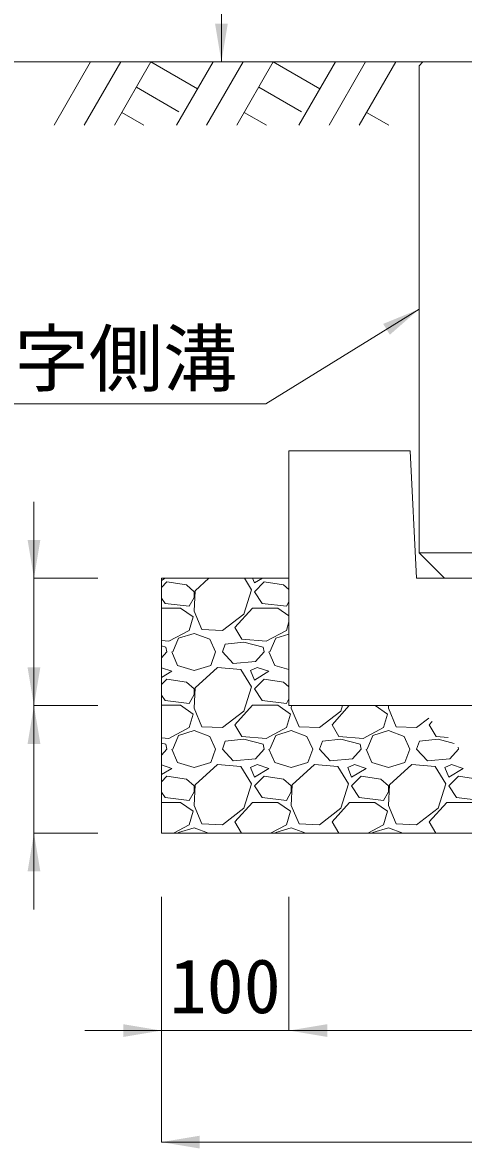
# Model space of a CAD drawing. Units: millimetres at full size. Extents: x 187207 to 255567, y 882048 to 905686.
# Drawn here: x 198953 to 199299, y 902393 to 903276 of the extents above; entities that cross this region are included whole.
import ezdxf
from ezdxf.enums import TextEntityAlignment as Align

# ---------------------------------------------------------------- set-up
doc = ezdxf.new("R2010")
doc.units = ezdxf.units.MM
doc.header["$LTSCALE"] = 20
for name, color, linetype, lineweight in [('0_2', 7, 'Continuous', 20), ('基礎ブロック', 2, 'Continuous', 13), ('基礎材', 7, 'Continuous', 15), ('寸法線', 7, 'Continuous', 13), ('引出線', 4, 'Continuous', 13), ('箱型U字側溝', 2, 'Continuous', 9), ('ﾊｯﾁﾝｸﾞ', 7, 'Continuous', 5)]:
    doc.layers.add(name, color=color, linetype=linetype, lineweight=lineweight)
doc.styles.add('ＭＳ ゴシック', font='')
doc.styles.get('ＭＳ ゴシック').set_extended_font_data('MS Gothic')

# ---------------------------------------------------------------- blocks, each defined once
blk = doc.blocks.new('filled_arrow')
at = {"color": 0, "linetype": 'Continuous', "lineweight": -2}
blk.add_solid([(7.5, 1.25), (0, 0), (7.5, -1.25)], dxfattribs=at)

msp = doc.modelspace()

# ---------------------------------------------------------------- linework, layer by layer
at = {"layer": '0_2'}
msp.add_line((199267.37, 903245.37), (198867.37, 903245.37), dxfattribs=at)
at = {"layer": '基礎ブロック'}
for p, q in [((199257.35, 902940.37), (199162.35, 902940.37)), ((199162.35, 902940.37), (199162.35, 902840.37)), ((199257.35, 902940.37), (199262.35, 902840.37)), ((199162.35, 902840.37), (199162.35, 902740.37)), ((199262.35, 902840.37), (199687.35, 902840.37)), ((199162.35, 902740.37), (199787.35, 902740.37))]:
    msp.add_line(p, q, dxfattribs=at)
at = {"layer": '基礎材'}
for p, q in [((199062.35, 902840.37), (199062.35, 902640.37)), ((199062.35, 902640.37), (199887.35, 902640.37))]:
    msp.add_line(p, q, dxfattribs=at)
at = {"layer": '基礎材', "lineweight": 13}
msp.add_line((199162.35, 902840.37), (199062.35, 902840.37), dxfattribs=at)
at = {"layer": '寸法線'}
for p, q in [((199109.37, 903245.37), (199109.37, 903645.37)), ((199217.37, 903245.37), (199109.37, 903245.37)), ((198962.35, 902680.37), (198962.35, 902900.37)), ((199012.35, 902840.37), (198962.35, 902840.37)), ((198962.35, 902580.37), (198962.35, 902800.37)), ((199012.35, 902740.37), (198962.35, 902740.37)), ((199012.35, 902740.37), (198962.35, 902740.37)), ((199012.35, 902640.37), (198962.35, 902640.37)), ((199062.35, 902590.37), (199062.35, 902485.43)), ((199062.35, 902590.37), (199062.35, 902397.93)), ((199162.35, 902590.37), (199162.35, 902485.43)), ((199162.35, 902590.37), (199162.35, 902485.43)), ((199002.35, 902485.43), (199222.35, 902485.43)), ((199162.35, 902485.43), (199787.35, 902485.43)), ((199887.35, 902397.93), (199062.35, 902397.93))]:
    msp.add_line(p, q, dxfattribs=at)
at = {"layer": '引出線'}
msp.add_lwpolyline([(199264.37, 903051.37), (199144.16, 902977.09), (198804.16, 902977.09)], dxfattribs=at)
at = {"layer": '箱型U字側溝', "lineweight": 13}
for p, q in [((199267.37, 903245.37), (199264.37, 903242.37)), ((199309.37, 903245.37), (199267.37, 903245.37)), ((199264.37, 903242.37), (199264.37, 902860.37)), ((199264.37, 902860.37), (199284.37, 902840.37)), ((199284.37, 902840.37), (199614.37, 902840.37))]:
    msp.add_line(p, q, dxfattribs=at)
at = {"layer": '箱型U字側溝'}
msp.add_line((199634.37, 902860.37), (199264.37, 902860.37), dxfattribs=at)
at = {"layer": 'ﾊｯﾁﾝｸﾞ', "lineweight": 9}
for p, q in [((199006.81, 903245.37), (198978.17, 903195.75)), ((199030.44, 903245.37), (199001.79, 903195.75)), ((199054.06, 903245.37), (199025.41, 903195.75)), ((199054.06, 903245.37), (199090.63, 903224.26)), ((199102.81, 903245.37), (199074.17, 903195.75)), ((199126.44, 903245.37), (199097.79, 903195.75)), ((199150.06, 903245.37), (199121.41, 903195.75)), ((199150.06, 903245.37), (199186.62, 903224.26)), ((199198.81, 903245.37), (199170.16, 903195.75)), ((199222.43, 903245.37), (199193.79, 903195.75)), ((199246.06, 903245.37), (199217.41, 903195.75)), ((199042.64, 903225.59), (199076.05, 903206.3)), ((199138.63, 903225.59), (199172.05, 903206.3)), ((199031.21, 903205.8), (199048.63, 903195.75)), ((199127.21, 903205.8), (199144.63, 903195.75)), ((199223.21, 903205.8), (199240.63, 903195.75))]:
    msp.add_line(p, q, dxfattribs=at)
at = {"layer": 'ﾊｯﾁﾝｸﾞ'}
for p, q in [((199062.35, 902838.61), (199065.28, 902840.37)), ((199099.53, 902840.37), (199088.75, 902830.53)), ((199132.95, 902831.29), (199127.4, 902840.37)), ((199133.74, 902840.37), (199135.23, 902836.62)), ((199135.23, 902836.62), (199141.48, 902840.37)), ((199066.65, 902837.39), (199062.35, 902833.08)), ((199081.89, 902835.1), (199066.65, 902837.39)), ((199087.99, 902829.77), (199081.89, 902835.1)), ((199088.75, 902830.53), (199087.99, 902814.53)), ((199087.99, 902825.19), (199087.99, 902829.77)), ((199126.85, 902812.24), (199132.95, 902831.29)), ((199142.85, 902837.39), (199135.23, 902829.77)), ((199135.23, 902829.77), (199141.33, 902820.62)), ((199158.09, 902835.1), (199142.85, 902837.39)), ((199162.35, 902831.38), (199158.09, 902835.1)), ((199062.35, 902824.79), (199065.13, 902820.62)), ((199084.18, 902818.34), (199087.99, 902825.19)), ((199160.38, 902818.34), (199162.35, 902821.88)), ((199062.35, 902816.81), (199077.32, 902816.81)), ((199065.13, 902820.62), (199084.18, 902818.34)), ((199077.32, 902816.81), (199087.23, 902809.95)), ((199087.99, 902814.53), (199094.09, 902800.05)), ((199110.09, 902799.29), (199126.85, 902812.24)), ((199119.99, 902801.57), (199133.71, 902816.81)), ((199133.71, 902816.81), (199153.52, 902816.81)), ((199141.33, 902820.62), (199160.38, 902818.34)), ((199153.52, 902816.81), (199162.35, 902810.7)), ((199087.23, 902809.95), (199084.18, 902799.29)), ((199162.35, 902806.18), (199160.38, 902799.29)), ((199084.18, 902799.29), (199068.18, 902790.9)), ((199075.8, 902793.19), (199087.99, 902797)), ((199087.99, 902797), (199100.18, 902792.43)), ((199094.09, 902800.05), (199110.09, 902799.29)), ((199125.33, 902792.43), (199119.99, 902801.57)), ((199160.38, 902799.29), (199144.38, 902790.9)), ((199152, 902793.19), (199162.35, 902796.42)), ((199068.18, 902790.9), (199062.35, 902791.37)), ((199065.89, 902786.33), (199062.35, 902787.22)), ((199066.65, 902782.52), (199065.89, 902786.33)), ((199071.23, 902782.52), (199075.8, 902793.19)), ((199100.18, 902792.43), (199104.75, 902782.52)), ((199110.09, 902782.52), (199112.37, 902788.62)), ((199126.85, 902790.14), (199112.37, 902788.62)), ((199144.38, 902790.9), (199125.33, 902792.43)), ((199142.09, 902786.33), (199126.85, 902790.14)), ((199142.85, 902782.52), (199142.09, 902786.33)), ((199147.43, 902782.52), (199152, 902793.19)), ((199066.65, 902782.52), (199062.35, 902777.74)), ((199070.46, 902782.52), (199075.04, 902771.85)), ((199100.94, 902771.85), (199104.75, 902782.52)), ((199118.47, 902773.38), (199110.09, 902782.52)), ((199142.85, 902782.52), (199136, 902774.9)), ((199146.66, 902782.52), (199151.24, 902771.85)), ((199070.46, 902767.28), (199062.35, 902769.99)), ((199075.04, 902771.85), (199087.99, 902768.04)), ((199087.99, 902768.04), (199100.94, 902771.85)), ((199106.28, 902770.33), (199088.75, 902754.33)), ((199124.57, 902768.81), (199106.28, 902770.33)), ((199136, 902774.9), (199118.47, 902773.38)), ((199132.95, 902755.09), (199124.57, 902768.81)), ((199137.52, 902770.33), (199132.19, 902768.04)), ((199132.19, 902768.04), (199135.23, 902760.42)), ((199146.66, 902767.28), (199137.52, 902770.33)), ((199151.24, 902771.85), (199162.35, 902768.59)), ((199062.35, 902762.41), (199070.46, 902767.28)), ((199066.65, 902761.19), (199062.35, 902756.88)), ((199081.89, 902758.9), (199066.65, 902761.19)), ((199087.99, 902753.57), (199081.89, 902758.9)), ((199135.23, 902760.42), (199146.66, 902767.28)), ((199142.85, 902761.19), (199135.23, 902753.57)), ((199158.09, 902758.9), (199142.85, 902761.19)), ((199162.35, 902755.18), (199158.09, 902758.9)), ((199088.75, 902754.33), (199087.99, 902738.33)), ((199087.99, 902748.99), (199087.99, 902753.57)), ((199126.85, 902736.04), (199132.95, 902755.09)), ((199135.23, 902753.57), (199141.33, 902744.42)), ((199062.35, 902748.59), (199065.13, 902744.42)), ((199065.13, 902744.42), (199084.18, 902742.14)), ((199084.18, 902742.14), (199087.99, 902748.99)), ((199141.33, 902744.42), (199160.38, 902742.14)), ((199160.38, 902742.14), (199162.35, 902745.68)), ((199062.35, 902740.61), (199077.32, 902740.61)), ((199077.32, 902740.61), (199087.23, 902733.75)), ((199087.23, 902733.75), (199084.18, 902723.09)), ((199087.99, 902738.33), (199094.09, 902723.85)), ((199110.09, 902723.09), (199126.85, 902736.04)), ((199119.99, 902725.37), (199133.71, 902740.61)), ((199133.71, 902740.61), (199153.52, 902740.61)), ((199153.52, 902740.61), (199163.43, 902733.75)), ((199163.43, 902733.75), (199160.38, 902723.09)), ((199164.29, 902740.37), (199164.19, 902738.33)), ((199164.19, 902738.33), (199170.29, 902723.85)), ((199186.29, 902723.09), (199203.05, 902736.04)), ((199196.19, 902725.37), (199209.69, 902740.37)), ((199203.05, 902736.04), (199204.44, 902740.37)), ((199230.07, 902740.37), (199239.63, 902733.75)), ((199239.63, 902733.75), (199236.58, 902723.09)), ((199240.49, 902740.37), (199240.39, 902738.33)), ((199240.39, 902738.33), (199246.49, 902723.85)), ((199094.09, 902723.85), (199110.09, 902723.09)), ((199125.33, 902716.23), (199119.99, 902725.37)), ((199170.29, 902723.85), (199186.29, 902723.09)), ((199201.53, 902716.23), (199196.19, 902725.37)), ((199246.49, 902723.85), (199262.49, 902723.09)), ((199262.49, 902723.09), (199272.16, 902730.56)), ((199272.39, 902725.37), (199274.74, 902727.98)), ((199277.73, 902716.23), (199272.39, 902725.37)), ((199068.18, 902714.7), (199062.35, 902715.17)), ((199084.18, 902723.09), (199068.18, 902714.7)), ((199071.23, 902706.32), (199075.8, 902716.99)), ((199075.8, 902716.99), (199087.99, 902720.8)), ((199087.99, 902720.8), (199100.18, 902716.23)), ((199100.18, 902716.23), (199104.75, 902706.32)), ((199144.38, 902714.7), (199125.33, 902716.23)), ((199160.38, 902723.09), (199144.38, 902714.7)), ((199147.43, 902706.32), (199152, 902716.99)), ((199152, 902716.99), (199164.19, 902720.8)), ((199164.19, 902720.8), (199176.38, 902716.23)), ((199176.38, 902716.23), (199180.95, 902706.32)), ((199220.58, 902714.7), (199201.53, 902716.23)), ((199236.58, 902723.09), (199220.58, 902714.7)), ((199223.63, 902706.32), (199228.2, 902716.99)), ((199228.2, 902716.99), (199240.39, 902720.8)), ((199240.39, 902720.8), (199252.58, 902716.23)), ((199252.58, 902716.23), (199257.15, 902706.32)), ((199287.25, 902715.47), (199277.73, 902716.23)), ((199065.89, 902710.13), (199062.35, 902711.02)), ((199066.65, 902706.32), (199062.35, 902701.54)), ((199066.65, 902706.32), (199065.89, 902710.13)), ((199070.46, 902706.32), (199075.04, 902695.65)), ((199100.94, 902695.65), (199104.75, 902706.32)), ((199110.09, 902706.32), (199112.37, 902712.42)), ((199118.47, 902697.18), (199110.09, 902706.32)), ((199126.85, 902713.94), (199112.37, 902712.42)), ((199142.09, 902710.13), (199126.85, 902713.94)), ((199142.85, 902706.32), (199136, 902698.7)), ((199142.85, 902706.32), (199142.09, 902710.13)), ((199146.66, 902706.32), (199151.24, 902695.65)), ((199177.14, 902695.65), (199180.95, 902706.32)), ((199186.29, 902706.32), (199188.57, 902712.42)), ((199194.67, 902697.18), (199186.29, 902706.32)), ((199203.05, 902713.94), (199188.57, 902712.42)), ((199218.29, 902710.13), (199203.05, 902713.94)), ((199219.05, 902706.32), (199212.2, 902698.7)), ((199219.05, 902706.32), (199218.29, 902710.13)), ((199222.86, 902706.32), (199227.44, 902695.65)), ((199253.34, 902695.65), (199257.15, 902706.32)), ((199262.49, 902706.32), (199264.77, 902712.42)), ((199270.87, 902697.18), (199262.49, 902706.32)), ((199279.25, 902713.94), (199264.77, 902712.42)), ((199291.95, 902710.77), (199279.25, 902713.94)), ((199295.25, 902706.32), (199288.4, 902698.7)), ((199295.25, 902706.32), (199294.97, 902707.75)), ((199136, 902698.7), (199118.47, 902697.18)), ((199212.2, 902698.7), (199194.67, 902697.18)), ((199288.4, 902698.7), (199270.87, 902697.18)), ((199070.46, 902691.08), (199062.35, 902693.79)), ((199062.35, 902686.21), (199070.46, 902691.08)), ((199075.04, 902695.65), (199087.99, 902691.84)), ((199087.99, 902691.84), (199100.94, 902695.65)), ((199106.28, 902694.13), (199088.75, 902678.13)), ((199124.57, 902692.61), (199106.28, 902694.13)), ((199132.95, 902678.89), (199124.57, 902692.61)), ((199137.52, 902694.13), (199132.19, 902691.84)), ((199132.19, 902691.84), (199135.23, 902684.22)), ((199135.23, 902684.22), (199146.66, 902691.08)), ((199146.66, 902691.08), (199137.52, 902694.13)), ((199151.24, 902695.65), (199164.19, 902691.84)), ((199164.19, 902691.84), (199177.14, 902695.65)), ((199182.48, 902694.13), (199164.95, 902678.13)), ((199200.77, 902692.61), (199182.48, 902694.13)), ((199209.15, 902678.89), (199200.77, 902692.61)), ((199213.72, 902694.13), (199208.39, 902691.84)), ((199208.39, 902691.84), (199211.43, 902684.22)), ((199211.43, 902684.22), (199222.86, 902691.08)), ((199222.86, 902691.08), (199213.72, 902694.13)), ((199227.44, 902695.65), (199240.39, 902691.84)), ((199240.39, 902691.84), (199253.34, 902695.65)), ((199258.68, 902694.13), (199241.15, 902678.13)), ((199276.97, 902692.61), (199258.68, 902694.13)), ((199285.35, 902678.89), (199276.97, 902692.61)), ((199289.92, 902694.13), (199284.59, 902691.84)), ((199284.59, 902691.84), (199287.63, 902684.22)), ((199287.63, 902684.22), (199299.06, 902691.08)), ((199299.06, 902691.08), (199289.92, 902694.13)), ((199066.65, 902684.99), (199062.35, 902680.68)), ((199081.89, 902682.7), (199066.65, 902684.99)), ((199087.99, 902677.37), (199081.89, 902682.7)), ((199142.85, 902684.99), (199135.23, 902677.37)), ((199158.09, 902682.7), (199142.85, 902684.99)), ((199164.19, 902677.37), (199158.09, 902682.7)), ((199219.05, 902684.99), (199211.43, 902677.37)), ((199234.29, 902682.7), (199219.05, 902684.99)), ((199240.39, 902677.37), (199234.29, 902682.7)), ((199295.25, 902684.99), (199287.63, 902677.37)), ((199310.49, 902682.7), (199295.25, 902684.99)), ((199062.35, 902672.39), (199065.13, 902668.22)), ((199084.18, 902665.94), (199087.99, 902672.79)), ((199088.75, 902678.13), (199087.99, 902662.13)), ((199087.99, 902672.79), (199087.99, 902677.37)), ((199126.85, 902659.84), (199132.95, 902678.89)), ((199135.23, 902677.37), (199141.33, 902668.22)), ((199160.38, 902665.94), (199164.19, 902672.79)), ((199164.95, 902678.13), (199164.19, 902662.13)), ((199164.19, 902672.79), (199164.19, 902677.37)), ((199203.05, 902659.84), (199209.15, 902678.89)), ((199211.43, 902677.37), (199217.53, 902668.22)), ((199236.58, 902665.94), (199240.39, 902672.79)), ((199241.15, 902678.13), (199240.39, 902662.13)), ((199240.39, 902672.79), (199240.39, 902677.37)), ((199279.25, 902659.84), (199285.35, 902678.89)), ((199287.63, 902677.37), (199293.73, 902668.22)), ((199062.35, 902664.41), (199077.32, 902664.41)), ((199065.13, 902668.22), (199084.18, 902665.94)), ((199077.32, 902664.41), (199087.23, 902657.55)), ((199087.99, 902662.13), (199094.09, 902647.65)), ((199119.99, 902649.17), (199133.71, 902664.41)), ((199133.71, 902664.41), (199153.52, 902664.41)), ((199141.33, 902668.22), (199160.38, 902665.94)), ((199153.52, 902664.41), (199163.43, 902657.55)), ((199164.19, 902662.13), (199170.29, 902647.65)), ((199196.19, 902649.17), (199209.91, 902664.41)), ((199209.91, 902664.41), (199229.72, 902664.41)), ((199217.53, 902668.22), (199236.58, 902665.94)), ((199229.72, 902664.41), (199239.63, 902657.55)), ((199240.39, 902662.13), (199246.49, 902647.65)), ((199272.39, 902649.17), (199286.11, 902664.41)), ((199286.11, 902664.41), (199305.92, 902664.41)), ((199293.73, 902668.22), (199312.78, 902665.94)), ((199087.23, 902657.55), (199084.18, 902646.89)), ((199110.09, 902646.89), (199126.85, 902659.84)), ((199163.43, 902657.55), (199160.38, 902646.89)), ((199186.29, 902646.89), (199203.05, 902659.84)), ((199239.63, 902657.55), (199236.58, 902646.89)), ((199262.49, 902646.89), (199279.25, 902659.84)), ((199084.18, 902646.89), (199071.74, 902640.37)), ((199075.8, 902640.79), (199087.99, 902644.6)), ((199087.99, 902644.6), (199099.27, 902640.37)), ((199094.09, 902647.65), (199110.09, 902646.89)), ((199125.13, 902640.37), (199119.99, 902649.17)), ((199160.38, 902646.89), (199147.94, 902640.37)), ((199152, 902640.79), (199164.19, 902644.6)), ((199164.19, 902644.6), (199175.47, 902640.37)), ((199170.29, 902647.65), (199186.29, 902646.89)), ((199201.33, 902640.37), (199196.19, 902649.17)), ((199236.58, 902646.89), (199224.14, 902640.37)), ((199228.2, 902640.79), (199240.39, 902644.6)), ((199240.39, 902644.6), (199251.67, 902640.37)), ((199246.49, 902647.65), (199262.49, 902646.89)), ((199277.53, 902640.37), (199272.39, 902649.17)), ((199075.62, 902640.37), (199075.8, 902640.79)), ((199151.82, 902640.37), (199152, 902640.79)), ((199228.02, 902640.37), (199228.2, 902640.79))]:
    msp.add_line(p, q, dxfattribs=at)

# ---------------------------------------------------------------- block references
at = {"layer": '寸法線', "xscale": 4, "yscale": 4}
for p, rotation in [((199109.37, 903245.37), 90), ((198962.35, 902840.37), 90), ((198962.35, 902740.37), 90), ((198962.35, 902740.37), 270), ((198962.35, 902640.37), 270), ((199062.35, 902485.43), 180)]:
    msp.add_blockref('filled_arrow', p, dxfattribs=dict(at, rotation=rotation))
for p in [(199162.35, 902485.43), (199162.35, 902485.43), (199062.35, 902397.93)]:
    msp.add_blockref('filled_arrow', p, dxfattribs=at)
at = {"layer": '引出線', "xscale": 4, "yscale": 4, "rotation": 211.7}
msp.add_blockref('filled_arrow', (199264.37, 903051.37), dxfattribs=at)

# ---------------------------------------------------------------- texts
at = {"layer": '寸法線', "style": 'ＭＳ ゴシック'}
msp.add_text('100', height=42.72, dxfattribs=at).set_placement((199112.35, 902520.43), align=Align.MIDDLE_CENTER)
at = {"layer": '引出線', "style": 'ＭＳ ゴシック'}
msp.add_text('箱型U字側溝', height=42.72, dxfattribs=at).set_placement((198961.66, 903034.06), align=Align.TOP_CENTER)

doc.saveas('drawing.dxf')
